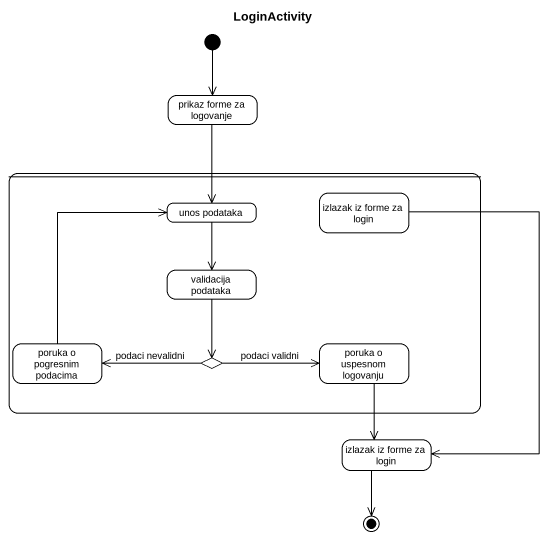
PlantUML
@startuml
title LoginActivity
hide empty description
state "prikaz forme za logovanje" as prikaz_forme_za_logovanje
state " " as state1 {
  state "unos podataka" as unos_podataka
  state "izlazak iz forme za login" as izlazak_iz_forme_za_login
  state "validacija podataka" as validacija_podataka
  state "poruka o pogresnim podacima" as poruka_o_pogresnim_podacima
  state "poruka o uspesnom logovanju" as poruka_o_uspesnom_logovanju
  state choice1 <<choice>>
}
state "izlazak iz forme za login" as izlazak_iz_forme_za_login_2
[*] --> prikaz_forme_za_logovanje
prikaz_forme_za_logovanje --> unos_podataka
unos_podataka --> validacija_podataka
izlazak_iz_forme_za_login --> izlazak_iz_forme_za_login_2
validacija_podataka --> choice1
poruka_o_pogresnim_podacima -up-> unos_podataka
poruka_o_uspesnom_logovanju --> izlazak_iz_forme_za_login_2
choice1 -left-> poruka_o_pogresnim_podacima : podaci nevalidni
choice1 -right-> poruka_o_uspesnom_logovanju : podaci validni
izlazak_iz_forme_za_login_2 --> [*]
@enduml
